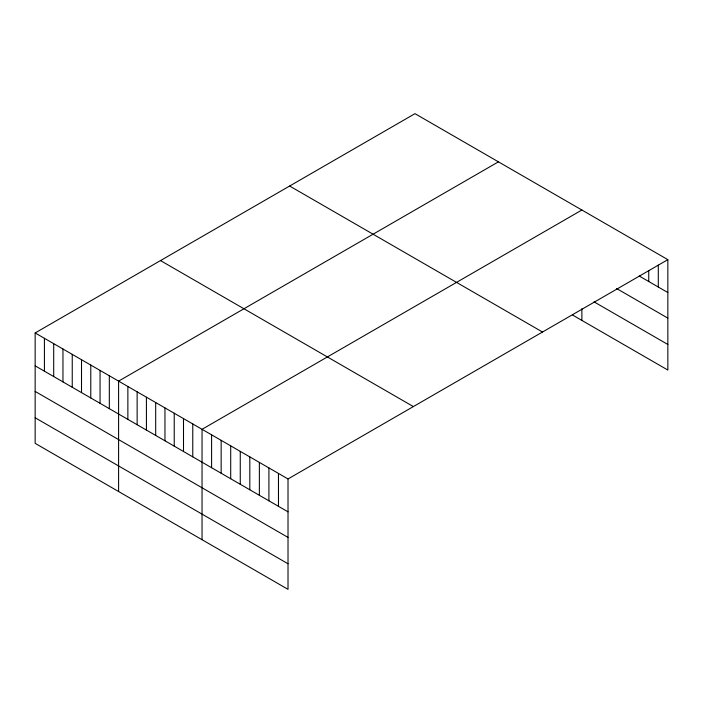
<?xml version="1.0" encoding="UTF-8"?>
<svg xmlns="http://www.w3.org/2000/svg" width="703" height="703" viewBox="0 0 703 703"><rect width="100%" height="100%" fill="white"/><g stroke="black" fill="none" stroke-linecap="round" stroke-linejoin="round"><path stroke-width="1.05" d="M667.85 259.653L288.019 478.945L288.019 589.342L35.15 443.347L35.15 332.95L414.981 113.658L667.85 259.653L667.85 370.05L572.602 315.058M498.427 161.839L118.596 381.131L118.596 491.52M581.873 210.021L202.042 429.313L202.042 539.702M639.194 275.998L667.85 292.545M616.61 288.538L667.85 318.116M594.035 301.851L667.85 344.47M289.636 186.031L542.505 332.018M160.495 260.585L413.364 406.58M35.15 332.95L288.019 478.945M35.15 365.841L288.019 511.837M35.15 391.413L288.019 537.408M35.15 417.767L288.019 563.762M658.298 265.101L658.298 287.026M648.746 270.55L648.746 281.508M581.873 308.687L581.873 320.41M278.467 473.435L278.467 506.318M268.915 467.917L268.915 500.8M259.363 462.398L259.363 495.29M249.811 456.888L249.811 489.771M240.259 451.37L240.259 484.262M230.707 445.851L230.707 478.743M221.155 440.342L221.155 473.224M211.594 434.823L211.594 467.715M192.771 423.953L192.771 456.845M183.501 418.601L183.501 451.493M174.23 413.25L174.23 446.133M164.959 407.898L164.959 440.781M155.688 402.547L155.688 435.429M146.417 397.195L146.417 430.078M137.138 391.835L137.138 424.726M127.867 386.483L127.867 419.375M109.325 375.78L109.325 408.663M100.054 370.428L100.054 403.311M90.784 365.068L90.784 397.96M81.513 359.716L81.513 392.608M72.242 354.365L72.242 387.256M62.962 349.013L62.962 381.896M53.692 343.662L53.692 376.544M44.421 338.31L44.421 371.193"/></g></svg>
